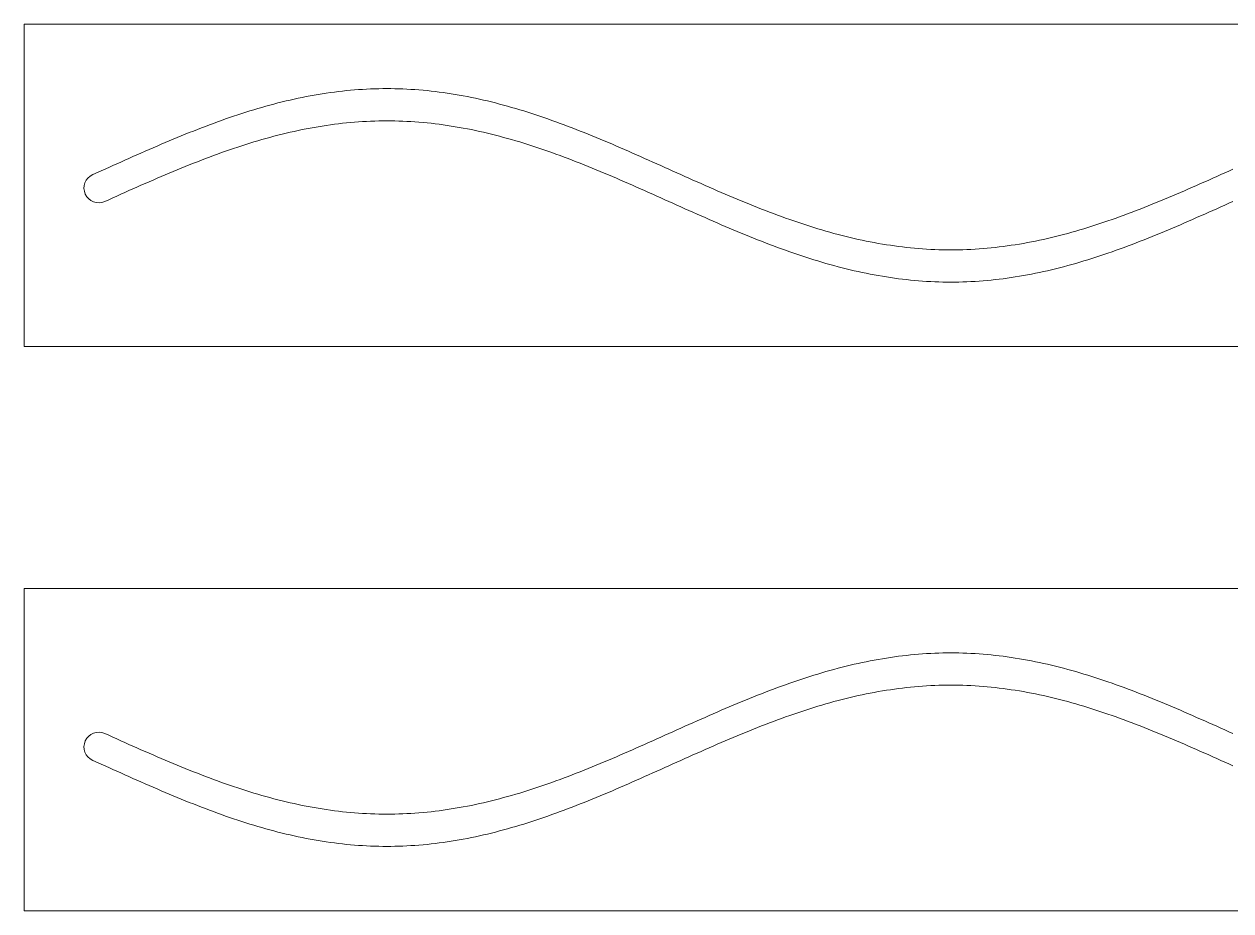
# Model space of a CAD drawing. Header units: millimetres. Extents: x 0 to 600, y -180 to 0.
# Drawn here: x 300 to 449.8, y -110 to 0 of the extents above; entities that cross this region are included whole.
import ezdxf

# ---------------------------------------------------------------- set-up
doc = ezdxf.new("R2010")
doc.units = ezdxf.units.MM
doc.layers.add('slider', color=2, linetype='CONTINUOUS', lineweight=0)

msp = doc.modelspace()

# ---------------------------------------------------------------- linework, layer by layer
at = {"layer": 'slider'}
for p, q in [((300, 0), (300, -40)), ((600, 0), (300, 0)), ((335, -8.9903), (335.5, -8.89521)), ((335.5, -8.89521), (336, -8.80471)), ((336, -8.80471), (336.5, -8.71884)), ((336.5, -8.71884), (337, -8.63764)), ((337, -8.63764), (337.5, -8.56116)), ((337.5, -8.56116), (338, -8.48943)), ((338, -8.48943), (338.5, -8.42248)), ((338.5, -8.42248), (339, -8.36036)), ((339, -8.36036), (339.5, -8.3031)), ((339.5, -8.3031), (340, -8.25071)), ((340, -8.25071), (340.5, -8.20324)), ((340.5, -8.20324), (341, -8.1607)), ((341, -8.1607), (341.5, -8.12311)), ((341.5, -8.12311), (342, -8.0905)), ((342, -8.0905), (342.5, -8.06287)), ((342.5, -8.06287), (343, -8.04025)), ((343, -8.04025), (343.5, -8.02265)), ((343.5, -8.02265), (344, -8.01007)), ((344, -8.01007), (344.5, -8.00252)), ((344.5, -8.00252), (345, -8)), ((345, -8), (345.5, -8.00252)), ((345.5, -8.00252), (346, -8.01007)), ((346, -8.01007), (346.5, -8.02265)), ((346.5, -8.02265), (347, -8.04026)), ((347, -8.04026), (347.5, -8.06288)), ((347.5, -8.06288), (348, -8.09051)), ((348, -8.09051), (348.5, -8.12312)), ((348.5, -8.12312), (349, -8.16071)), ((349, -8.16071), (349.5, -8.20325)), ((349.5, -8.20325), (350, -8.25073)), ((350, -8.25073), (350.5, -8.30312)), ((350.5, -8.30312), (351, -8.36038)), ((351, -8.36038), (351.5, -8.4225)), ((351.5, -8.4225), (352, -8.48945)), ((352, -8.48945), (352.5, -8.56118)), ((352.5, -8.56118), (353, -8.63767)), ((353, -8.63767), (353.5, -8.71887)), ((353.5, -8.71887), (354, -8.80474)), ((354, -8.80474), (354.5, -8.89524)), ((354.5, -8.89524), (355, -8.99033)), ((328.5, -10.6188), (329, -10.46927)), ((329, -10.46927), (329.5, -10.32354)), ((329.5, -10.32354), (330, -10.18167)), ((330, -10.18167), (330.5, -10.04374)), ((330.5, -10.04374), (331, -9.90982)), ((331, -9.90982), (331.5, -9.77997)), ((331.5, -9.77997), (332, -9.65425)), ((332, -9.65425), (332.5, -9.53275)), ((332.5, -9.53275), (333, -9.4155)), ((333, -9.4155), (333.5, -9.30258)), ((333.5, -9.30258), (334, -9.19403)), ((334, -9.19403), (334.5, -9.08992)), ((334.5, -9.08992), (335, -8.9903)), ((355, -8.99033), (355.5, -9.08996)), ((355.5, -9.08996), (356, -9.19407)), ((356, -9.19407), (356.5, -9.30261)), ((356.5, -9.30261), (357, -9.41554)), ((357, -9.41554), (357.5, -9.53278)), ((357.5, -9.53278), (358, -9.6543)), ((358, -9.6543), (358.5, -9.78001)), ((358.5, -9.78001), (359, -9.90986)), ((359, -9.90986), (359.5, -10.04379)), ((359.5, -10.04379), (360, -10.18172)), ((360, -10.18172), (360.5, -10.32359)), ((360.5, -10.32359), (361, -10.46932)), ((361, -10.46932), (361.5, -10.61885)), ((324, -12.12214), (324.5, -11.94209)), ((324.5, -11.94209), (325, -11.76509)), ((325, -11.76509), (325.5, -11.59123)), ((325.5, -11.59123), (326, -11.4206)), ((326, -11.4206), (326.5, -11.25328)), ((326.5, -11.25328), (327, -11.08936)), ((327, -11.08936), (327.5, -10.92892)), ((327.5, -10.92892), (328, -10.77204)), ((328, -10.77204), (328.5, -10.6188)), ((361.5, -10.61885), (362, -10.77209)), ((362, -10.77209), (362.5, -10.92897)), ((362.5, -10.92897), (363, -11.08941)), ((363, -11.08941), (363.5, -11.25334)), ((363.5, -11.25334), (364, -11.42066)), ((364, -11.42066), (364.5, -11.59129)), ((364.5, -11.59129), (365, -11.76515)), ((365, -11.76515), (365.5, -11.94215)), ((365.5, -11.94215), (366, -12.1222)), ((320, -13.66115), (320.5, -13.46009)), ((320.5, -13.46009), (321, -13.2613)), ((321, -13.2613), (321.5, -13.06491)), ((321.5, -13.06491), (322, -12.871)), ((322, -12.871), (322.5, -12.67967)), ((322.5, -12.67967), (323, -12.49102)), ((323, -12.49102), (323.5, -12.30514)), ((323.5, -12.30514), (324, -12.12214)), ((332.5, -13.53275), (333, -13.4155)), ((333, -13.4155), (333.5, -13.30258)), ((333.5, -13.30258), (334, -13.19403)), ((334, -13.19403), (334.5, -13.08992)), ((334.5, -13.08992), (335, -12.9903)), ((335, -12.9903), (335.5, -12.89521)), ((335.5, -12.89521), (336, -12.80471)), ((336, -12.80471), (336.5, -12.71884)), ((336.5, -12.71884), (337, -12.63764)), ((337, -12.63764), (337.5, -12.56116)), ((337.5, -12.56116), (338, -12.48943)), ((338, -12.48943), (338.5, -12.42248)), ((338.5, -12.42248), (339, -12.36036)), ((339, -12.36036), (339.5, -12.3031)), ((339.5, -12.3031), (340, -12.25071)), ((340, -12.25071), (340.5, -12.20324)), ((340.5, -12.20324), (341, -12.1607)), ((341, -12.1607), (341.5, -12.12311)), ((341.5, -12.12311), (342, -12.0905)), ((342, -12.0905), (342.5, -12.06287)), ((342.5, -12.06287), (343, -12.04025)), ((343, -12.04025), (343.5, -12.02265)), ((343.5, -12.02265), (344, -12.01007)), ((344, -12.01007), (344.5, -12.00252)), ((344.5, -12.00252), (345, -12)), ((345, -12), (345.5, -12.00252)), ((345.5, -12.00252), (346, -12.01007)), ((346, -12.01007), (346.5, -12.02265)), ((346.5, -12.02265), (347, -12.04026)), ((347, -12.04026), (347.5, -12.06288)), ((347.5, -12.06288), (348, -12.09051)), ((348, -12.09051), (348.5, -12.12312)), ((348.5, -12.12312), (349, -12.16071)), ((349, -12.16071), (349.5, -12.20325)), ((349.5, -12.20325), (350, -12.25073)), ((350, -12.25073), (350.5, -12.30312)), ((350.5, -12.30312), (351, -12.36038)), ((351, -12.36038), (351.5, -12.4225)), ((351.5, -12.4225), (352, -12.48945)), ((352, -12.48945), (352.5, -12.56118)), ((352.5, -12.56118), (353, -12.63767)), ((353, -12.63767), (353.5, -12.71887)), ((353.5, -12.71887), (354, -12.80474)), ((354, -12.80474), (354.5, -12.89524)), ((354.5, -12.89524), (355, -12.99033)), ((355, -12.99033), (355.5, -13.08996)), ((355.5, -13.08996), (356, -13.19407)), ((356, -13.19407), (356.5, -13.30261)), ((356.5, -13.30261), (357, -13.41554)), ((357, -13.41554), (357.5, -13.53278)), ((366, -12.1222), (366.5, -12.3052)), ((366.5, -12.3052), (367, -12.49108)), ((367, -12.49108), (367.5, -12.67973)), ((367.5, -12.67973), (368, -12.87106)), ((368, -12.87106), (368.5, -13.06497)), ((368.5, -13.06497), (369, -13.26137)), ((369, -13.26137), (369.5, -13.46015)), ((369.5, -13.46015), (370, -13.66122)), ((316.5, -15.124), (317, -14.90982)), ((317, -14.90982), (317.5, -14.6972)), ((317.5, -14.6972), (318, -14.48624)), ((318, -14.48624), (318.5, -14.27706)), ((318.5, -14.27706), (319, -14.06974)), ((319, -14.06974), (319.5, -13.86441)), ((319.5, -13.86441), (320, -13.66115)), ((327, -15.08936), (327.5, -14.92892)), ((327.5, -14.92892), (328, -14.77204)), ((328, -14.77204), (328.5, -14.6188)), ((328.5, -14.6188), (329, -14.46927)), ((329, -14.46927), (329.5, -14.32354)), ((329.5, -14.32354), (330, -14.18167)), ((330, -14.18167), (330.5, -14.04374)), ((330.5, -14.04374), (331, -13.90982)), ((331, -13.90982), (331.5, -13.77997)), ((331.5, -13.77997), (332, -13.65425)), ((332, -13.65425), (332.5, -13.53275)), ((357.5, -13.53278), (358, -13.6543)), ((358, -13.6543), (358.5, -13.78001)), ((358.5, -13.78001), (359, -13.90986)), ((359, -13.90986), (359.5, -14.04379)), ((359.5, -14.04379), (360, -14.18172)), ((360, -14.18172), (360.5, -14.32359)), ((360.5, -14.32359), (361, -14.46932)), ((361, -14.46932), (361.5, -14.61885)), ((361.5, -14.61885), (362, -14.77209)), ((362, -14.77209), (362.5, -14.92897)), ((362.5, -14.92897), (363, -15.08941)), ((370, -13.66122), (370.5, -13.86447)), ((370.5, -13.86447), (371, -14.06981)), ((371, -14.06981), (371.5, -14.27712)), ((371.5, -14.27712), (372, -14.48631)), ((372, -14.48631), (372.5, -14.69727)), ((372.5, -14.69727), (373, -14.90989)), ((373, -14.90989), (373.5, -15.12407)), ((313, -16.65766), (313.5, -16.43565)), ((313.5, -16.43565), (314, -16.21443)), ((314, -16.21443), (314.5, -15.9941)), ((314.5, -15.9941), (315, -15.77479)), ((315, -15.77479), (315.5, -15.55659)), ((315.5, -15.55659), (316, -15.33963)), ((316, -15.33963), (316.5, -15.124)), ((323, -16.49102), (323.5, -16.30514)), ((323.5, -16.30514), (324, -16.12214)), ((324, -16.12214), (324.5, -15.94209)), ((324.5, -15.94209), (325, -15.76509)), ((325, -15.76509), (325.5, -15.59123)), ((325.5, -15.59123), (326, -15.4206)), ((326, -15.4206), (326.5, -15.25328)), ((326.5, -15.25328), (327, -15.08936)), ((363, -15.08941), (363.5, -15.25334)), ((363.5, -15.25334), (364, -15.42066)), ((364, -15.42066), (364.5, -15.59129)), ((364.5, -15.59129), (365, -15.76515)), ((365, -15.76515), (365.5, -15.94215)), ((365.5, -15.94215), (366, -16.1222)), ((366, -16.1222), (366.5, -16.3052)), ((366.5, -16.3052), (367, -16.49108)), ((373.5, -15.12407), (374, -15.3397)), ((374, -15.3397), (374.5, -15.55666)), ((374.5, -15.55666), (375, -15.77486)), ((375, -15.77486), (375.5, -15.99417)), ((375.5, -15.99417), (376, -16.2145)), ((376, -16.2145), (376.5, -16.43572)), ((376.5, -16.43572), (377, -16.65774)), ((308.505854, -18.670516), (310.5, -17.775619)), ((310.5, -17.775619), (311, -17.551351)), ((311, -17.551351), (311.5, -17.327308)), ((311.5, -17.327308), (312, -17.103605)), ((312, -17.103605), (312.5, -16.88035)), ((312.5, -16.88035), (313, -16.65766)), ((319, -18.06974), (319.5, -17.86441)), ((319.5, -17.86441), (320, -17.66115)), ((320, -17.66115), (320.5, -17.46009)), ((320.5, -17.46009), (321, -17.2613)), ((321, -17.2613), (321.5, -17.06491)), ((321.5, -17.06491), (322, -16.871)), ((322, -16.871), (322.5, -16.67967)), ((322.5, -16.67967), (323, -16.49102)), ((367, -16.49108), (367.5, -16.67973)), ((367.5, -16.67973), (368, -16.87106)), ((368, -16.87106), (368.5, -17.06497)), ((368.5, -17.06497), (369, -17.26137)), ((369, -17.26137), (369.5, -17.46015)), ((369.5, -17.46015), (370, -17.66122)), ((370, -17.66122), (370.5, -17.86447)), ((370.5, -17.86447), (371, -18.06981)), ((377, -16.65774), (377.5, -16.88043)), ((377.5, -16.88043), (378, -17.103678)), ((378, -17.103678), (378.5, -17.327382)), ((378.5, -17.327382), (379, -17.551424)), ((379, -17.551424), (379.5, -17.775692)), ((379.5, -17.775692), (380, -18.000073)), ((315.5, -19.55659), (316, -19.33963)), ((316, -19.33963), (316.5, -19.124)), ((316.5, -19.124), (317, -18.90982)), ((317, -18.90982), (317.5, -18.6972)), ((317.5, -18.6972), (318, -18.48624)), ((318, -18.48624), (318.5, -18.27706)), ((318.5, -18.27706), (319, -18.06974)), ((371, -18.06981), (371.5, -18.27712)), ((371.5, -18.27712), (372, -18.48631)), ((372, -18.48631), (372.5, -18.69727)), ((372.5, -18.69727), (373, -18.90989)), ((373, -18.90989), (373.5, -19.12407)), ((373.5, -19.12407), (374, -19.3397)), ((374, -19.3397), (374.5, -19.55666)), ((380, -18.000073), (380.5, -18.224455)), ((380.5, -18.224455), (381, -18.448723)), ((381, -18.448723), (381.5, -18.672765)), ((381.5, -18.672765), (382, -18.896468)), ((382, -18.896468), (382.5, -19.11972)), ((382.5, -19.11972), (383, -19.34241)), ((383, -19.34241), (383.5, -19.56442)), ((446.5, -19.5642), (447, -19.34219)), ((447, -19.34219), (447.5, -19.1195)), ((447.5, -19.1195), (448, -18.896249)), ((448, -18.896249), (448.5, -18.672545)), ((448.5, -18.672545), (449, -18.448503)), ((449, -18.448503), (449.5, -18.224234)), ((449.5, -18.224234), (450, -18)), ((312, -21.103605), (312.5, -20.88035)), ((312.5, -20.88035), (313, -20.65766)), ((313, -20.65766), (313.5, -20.43565)), ((313.5, -20.43565), (314, -20.21443)), ((314, -20.21443), (314.5, -19.9941)), ((314.5, -19.9941), (315, -19.77479)), ((315, -19.77479), (315.5, -19.55659)), ((374.5, -19.55666), (375, -19.77486)), ((375, -19.77486), (375.5, -19.99417)), ((375.5, -19.99417), (376, -20.2145)), ((376, -20.2145), (376.5, -20.43572)), ((376.5, -20.43572), (377, -20.65774)), ((377, -20.65774), (377.5, -20.88043)), ((377.5, -20.88043), (378, -21.103678)), ((383.5, -19.56442), (384, -19.78565)), ((384, -19.78565), (384.5, -20.00597)), ((384.5, -20.00597), (385, -20.22529)), ((385, -20.22529), (385.5, -20.44348)), ((385.5, -20.44348), (386, -20.66045)), ((386, -20.66045), (386.5, -20.87607)), ((386.5, -20.87607), (387, -21.09025)), ((443, -21.09004), (443.5, -20.87586)), ((443.5, -20.87586), (444, -20.66023)), ((444, -20.66023), (444.5, -20.44327)), ((444.5, -20.44327), (445, -20.22507)), ((445, -20.22507), (445.5, -20.00575)), ((445.5, -20.00575), (446, -19.78543)), ((446, -19.78543), (446.5, -19.5642)), ((310, -22), (310.5, -21.775619)), ((310.5, -21.775619), (311, -21.551351)), ((311, -21.551351), (311.5, -21.327308)), ((311.5, -21.327308), (312, -21.103605)), ((378, -21.103678), (378.5, -21.327382)), ((378.5, -21.327382), (379, -21.551424)), ((379, -21.551424), (379.5, -21.775692)), ((379.5, -21.775692), (380, -22.000073)), ((380, -22.000073), (380.5, -22.224455)), ((380.5, -22.224455), (381, -22.448723)), ((381, -22.448723), (381.5, -22.672765)), ((387, -21.09025), (387.5, -21.30287)), ((387.5, -21.30287), (388, -21.51382)), ((388, -21.51382), (388.5, -21.72301)), ((388.5, -21.72301), (389, -21.93033)), ((389, -21.93033), (389.5, -22.13566)), ((389.5, -22.13566), (390, -22.33891)), ((390, -22.33891), (390.5, -22.53998)), ((439.5, -22.53978), (440, -22.33871)), ((440, -22.33871), (440.5, -22.13546)), ((440.5, -22.13546), (441, -21.93012)), ((441, -21.93012), (441.5, -21.72281)), ((441.5, -21.72281), (442, -21.51362)), ((442, -21.51362), (442.5, -21.30266)), ((442.5, -21.30266), (443, -21.09004)), ((448.5, -22.672545), (449, -22.448503)), ((449, -22.448503), (449.5, -22.224234)), ((449.5, -22.224234), (450, -22)), ((381.5, -22.672765), (382, -22.896468)), ((382, -22.896468), (382.5, -23.11972)), ((382.5, -23.11972), (383, -23.34241)), ((383, -23.34241), (383.5, -23.56442)), ((383.5, -23.56442), (384, -23.78565)), ((384, -23.78565), (384.5, -24.00597)), ((390.5, -22.53998), (391, -22.73876)), ((391, -22.73876), (391.5, -22.93516)), ((391.5, -22.93516), (392, -23.12907)), ((392, -23.12907), (392.5, -23.32039)), ((392.5, -23.32039), (393, -23.50904)), ((393, -23.50904), (393.5, -23.69492)), ((393.5, -23.69492), (394, -23.87792)), ((394, -23.87792), (394.5, -24.05797)), ((435.5, -24.0578), (436, -23.87775)), ((436, -23.87775), (436.5, -23.69474)), ((436.5, -23.69474), (437, -23.50886)), ((437, -23.50886), (437.5, -23.32021)), ((437.5, -23.32021), (438, -23.12888)), ((438, -23.12888), (438.5, -22.93496)), ((438.5, -22.93496), (439, -22.73857)), ((439, -22.73857), (439.5, -22.53978)), ((445.5, -24.00575), (446, -23.78543)), ((446, -23.78543), (446.5, -23.5642)), ((446.5, -23.5642), (447, -23.34219)), ((447, -23.34219), (447.5, -23.1195)), ((447.5, -23.1195), (448, -22.896249)), ((448, -22.896249), (448.5, -22.672545)), ((384.5, -24.00597), (385, -24.22529)), ((385, -24.22529), (385.5, -24.44348)), ((385.5, -24.44348), (386, -24.66045)), ((386, -24.66045), (386.5, -24.87607)), ((386.5, -24.87607), (387, -25.09025)), ((387, -25.09025), (387.5, -25.30287)), ((387.5, -25.30287), (388, -25.51382)), ((394.5, -24.05797), (395, -24.23497)), ((395, -24.23497), (395.5, -24.40883)), ((395.5, -24.40883), (396, -24.57946)), ((396, -24.57946), (396.5, -24.74677)), ((396.5, -24.74677), (397, -24.91069)), ((397, -24.91069), (397.5, -25.07113)), ((397.5, -25.07113), (398, -25.22801)), ((398, -25.22801), (398.5, -25.38125)), ((398.5, -25.38125), (399, -25.53078)), ((431, -25.53063), (431.5, -25.3811)), ((431.5, -25.3811), (432, -25.22786)), ((432, -25.22786), (432.5, -25.07098)), ((432.5, -25.07098), (433, -24.91053)), ((433, -24.91053), (433.5, -24.74661)), ((433.5, -24.74661), (434, -24.57929)), ((434, -24.57929), (434.5, -24.40866)), ((434.5, -24.40866), (435, -24.2348)), ((435, -24.2348), (435.5, -24.0578)), ((442, -25.51362), (442.5, -25.30266)), ((442.5, -25.30266), (443, -25.09004)), ((443, -25.09004), (443.5, -24.87586)), ((443.5, -24.87586), (444, -24.66023)), ((444, -24.66023), (444.5, -24.44327)), ((444.5, -24.44327), (445, -24.22507)), ((445, -24.22507), (445.5, -24.00575)), ((388, -25.51382), (388.5, -25.72301)), ((388.5, -25.72301), (389, -25.93033)), ((389, -25.93033), (389.5, -26.13566)), ((389.5, -26.13566), (390, -26.33891)), ((390, -26.33891), (390.5, -26.53998)), ((390.5, -26.53998), (391, -26.73876)), ((391, -26.73876), (391.5, -26.93516)), ((391.5, -26.93516), (392, -27.12907)), ((399, -25.53078), (399.5, -25.67651)), ((399.5, -25.67651), (400, -25.81837)), ((400, -25.81837), (400.5, -25.9563)), ((400.5, -25.9563), (401, -26.09023)), ((401, -26.09023), (401.5, -26.22008)), ((401.5, -26.22008), (402, -26.34579)), ((402, -26.34579), (402.5, -26.46729)), ((402.5, -26.46729), (403, -26.58454)), ((403, -26.58454), (403.5, -26.69746)), ((403.5, -26.69746), (404, -26.806)), ((404, -26.806), (404.5, -26.91011)), ((404.5, -26.91011), (405, -27.00973)), ((425, -27.00964), (425.5, -26.91001)), ((425.5, -26.91001), (426, -26.8059)), ((426, -26.8059), (426.5, -26.69735)), ((426.5, -26.69735), (427, -26.58442)), ((427, -26.58442), (427.5, -26.46718)), ((427.5, -26.46718), (428, -26.34566)), ((428, -26.34566), (428.5, -26.21995)), ((428.5, -26.21995), (429, -26.0901)), ((429, -26.0901), (429.5, -25.95617)), ((429.5, -25.95617), (430, -25.81824)), ((430, -25.81824), (430.5, -25.67637)), ((430.5, -25.67637), (431, -25.53063)), ((438, -27.12888), (438.5, -26.93496)), ((438.5, -26.93496), (439, -26.73857)), ((439, -26.73857), (439.5, -26.53978)), ((439.5, -26.53978), (440, -26.33871)), ((440, -26.33871), (440.5, -26.13546)), ((440.5, -26.13546), (441, -25.93012)), ((441, -25.93012), (441.5, -25.72281)), ((441.5, -25.72281), (442, -25.51362)), ((392, -27.12907), (392.5, -27.32039)), ((392.5, -27.32039), (393, -27.50904)), ((393, -27.50904), (393.5, -27.69492)), ((393.5, -27.69492), (394, -27.87792)), ((394, -27.87792), (394.5, -28.05797)), ((394.5, -28.05797), (395, -28.23497)), ((395, -28.23497), (395.5, -28.40883)), ((395.5, -28.40883), (396, -28.57946)), ((405, -27.00973), (405.5, -27.10482)), ((405.5, -27.10482), (406, -27.19532)), ((406, -27.19532), (406.5, -27.28119)), ((406.5, -27.28119), (407, -27.36238)), ((407, -27.36238), (407.5, -27.43887)), ((407.5, -27.43887), (408, -27.5106)), ((408, -27.5106), (408.5, -27.57754)), ((408.5, -27.57754), (409, -27.63966)), ((409, -27.63966), (409.5, -27.69692)), ((409.5, -27.69692), (410, -27.7493)), ((410, -27.7493), (410.5, -27.79678)), ((410.5, -27.79678), (411, -27.83931)), ((411, -27.83931), (411.5, -27.8769)), ((411.5, -27.8769), (412, -27.90951)), ((412, -27.90951), (412.5, -27.93713)), ((412.5, -27.93713), (413, -27.95975)), ((413, -27.95975), (413.5, -27.97736)), ((413.5, -27.97736), (414, -27.98994)), ((414, -27.98994), (414.5, -27.99748)), ((414.5, -27.99748), (415, -28)), ((415, -28), (415.5, -27.99748)), ((415.5, -27.99748), (416, -27.98993)), ((416, -27.98993), (416.5, -27.97734)), ((416.5, -27.97734), (417, -27.95973)), ((417, -27.95973), (417.5, -27.93711)), ((417.5, -27.93711), (418, -27.90948)), ((418, -27.90948), (418.5, -27.87687)), ((418.5, -27.87687), (419, -27.83928)), ((419, -27.83928), (419.5, -27.79673)), ((419.5, -27.79673), (420, -27.74925)), ((420, -27.74925), (420.5, -27.69687)), ((420.5, -27.69687), (421, -27.6396)), ((421, -27.6396), (421.5, -27.57747)), ((421.5, -27.57747), (422, -27.51053)), ((422, -27.51053), (422.5, -27.43879)), ((422.5, -27.43879), (423, -27.36231)), ((423, -27.36231), (423.5, -27.28111)), ((423.5, -27.28111), (424, -27.19523)), ((424, -27.19523), (424.5, -27.10473)), ((424.5, -27.10473), (425, -27.00964)), ((434, -28.57929), (434.5, -28.40866)), ((434.5, -28.40866), (435, -28.2348)), ((435, -28.2348), (435.5, -28.0578)), ((435.5, -28.0578), (436, -27.87775)), ((436, -27.87775), (436.5, -27.69474)), ((436.5, -27.69474), (437, -27.50886)), ((437, -27.50886), (437.5, -27.32021)), ((437.5, -27.32021), (438, -27.12888)), ((396, -28.57946), (396.5, -28.74677)), ((396.5, -28.74677), (397, -28.91069)), ((397, -28.91069), (397.5, -29.07113)), ((397.5, -29.07113), (398, -29.22801)), ((398, -29.22801), (398.5, -29.38125)), ((398.5, -29.38125), (399, -29.53078)), ((399, -29.53078), (399.5, -29.67651)), ((399.5, -29.67651), (400, -29.81837)), ((400, -29.81837), (400.5, -29.9563)), ((429.5, -29.95617), (430, -29.81824)), ((430, -29.81824), (430.5, -29.67637)), ((430.5, -29.67637), (431, -29.53063)), ((431, -29.53063), (431.5, -29.3811)), ((431.5, -29.3811), (432, -29.22786)), ((432, -29.22786), (432.5, -29.07098)), ((432.5, -29.07098), (433, -28.91053)), ((433, -28.91053), (433.5, -28.74661)), ((433.5, -28.74661), (434, -28.57929)), ((400.5, -29.9563), (401, -30.09023)), ((401, -30.09023), (401.5, -30.22008)), ((401.5, -30.22008), (402, -30.34579)), ((402, -30.34579), (402.5, -30.46729)), ((402.5, -30.46729), (403, -30.58454)), ((403, -30.58454), (403.5, -30.69746)), ((403.5, -30.69746), (404, -30.806)), ((404, -30.806), (404.5, -30.91011)), ((404.5, -30.91011), (405, -31.00973)), ((405, -31.00973), (405.5, -31.10482)), ((405.5, -31.10482), (406, -31.19532)), ((406, -31.19532), (406.5, -31.28119)), ((406.5, -31.28119), (407, -31.36238)), ((407, -31.36238), (407.5, -31.43887)), ((407.5, -31.43887), (408, -31.5106)), ((422, -31.51053), (422.5, -31.43879)), ((422.5, -31.43879), (423, -31.36231)), ((423, -31.36231), (423.5, -31.28111)), ((423.5, -31.28111), (424, -31.19523)), ((424, -31.19523), (424.5, -31.10473)), ((424.5, -31.10473), (425, -31.00964)), ((425, -31.00964), (425.5, -30.91001)), ((425.5, -30.91001), (426, -30.8059)), ((426, -30.8059), (426.5, -30.69735)), ((426.5, -30.69735), (427, -30.58442)), ((427, -30.58442), (427.5, -30.46718)), ((427.5, -30.46718), (428, -30.34566)), ((428, -30.34566), (428.5, -30.21995)), ((428.5, -30.21995), (429, -30.0901)), ((429, -30.0901), (429.5, -29.95617)), ((408, -31.5106), (408.5, -31.57754)), ((408.5, -31.57754), (409, -31.63966)), ((409, -31.63966), (409.5, -31.69692)), ((409.5, -31.69692), (410, -31.7493)), ((410, -31.7493), (410.5, -31.79678)), ((410.5, -31.79678), (411, -31.83931)), ((411, -31.83931), (411.5, -31.8769)), ((411.5, -31.8769), (412, -31.90951)), ((412, -31.90951), (412.5, -31.93713)), ((412.5, -31.93713), (413, -31.95975)), ((413, -31.95975), (413.5, -31.97736)), ((413.5, -31.97736), (414, -31.98994)), ((414, -31.98994), (414.5, -31.99748)), ((414.5, -31.99748), (415, -32)), ((415, -32), (415.5, -31.99748)), ((415.5, -31.99748), (416, -31.98993)), ((416, -31.98993), (416.5, -31.97734)), ((416.5, -31.97734), (417, -31.95973)), ((417, -31.95973), (417.5, -31.93711)), ((417.5, -31.93711), (418, -31.90948)), ((418, -31.90948), (418.5, -31.87687)), ((418.5, -31.87687), (419, -31.83928)), ((419, -31.83928), (419.5, -31.79673)), ((419.5, -31.79673), (420, -31.74925)), ((420, -31.74925), (420.5, -31.69687)), ((420.5, -31.69687), (421, -31.6396)), ((421, -31.6396), (421.5, -31.57747)), ((421.5, -31.57747), (422, -31.51053)), ((300, -40), (600, -40)), ((300, -70), (300, -110)), ((600, -70), (300, -70)), ((403, -79.41546), (403.5, -79.30254)), ((403.5, -79.30254), (404, -79.194)), ((404, -79.194), (404.5, -79.08989)), ((404.5, -79.08989), (405, -78.99027)), ((405, -78.99027), (405.5, -78.89518)), ((405.5, -78.89518), (406, -78.80468)), ((406, -78.80468), (406.5, -78.71881)), ((406.5, -78.71881), (407, -78.63762)), ((407, -78.63762), (407.5, -78.56113)), ((407.5, -78.56113), (408, -78.4894)), ((408, -78.4894), (408.5, -78.42246)), ((408.5, -78.42246), (409, -78.36034)), ((409, -78.36034), (409.5, -78.30308)), ((409.5, -78.30308), (410, -78.2507)), ((410, -78.2507), (410.5, -78.20322)), ((410.5, -78.20322), (411, -78.16069)), ((411, -78.16069), (411.5, -78.1231)), ((411.5, -78.1231), (412, -78.09049)), ((412, -78.09049), (412.5, -78.06287)), ((412.5, -78.06287), (413, -78.04025)), ((413, -78.04025), (413.5, -78.02264)), ((413.5, -78.02264), (414, -78.01006)), ((414, -78.01006), (414.5, -78.00252)), ((414.5, -78.00252), (415, -78)), ((415, -78), (415.5, -78.00252)), ((415.5, -78.00252), (416, -78.01007)), ((416, -78.01007), (416.5, -78.02266)), ((416.5, -78.02266), (417, -78.04027)), ((417, -78.04027), (417.5, -78.06289)), ((417.5, -78.06289), (418, -78.09052)), ((418, -78.09052), (418.5, -78.12313)), ((418.5, -78.12313), (419, -78.16072)), ((419, -78.16072), (419.5, -78.20327)), ((419.5, -78.20327), (420, -78.25075)), ((420, -78.25075), (420.5, -78.30313)), ((420.5, -78.30313), (421, -78.3604)), ((421, -78.3604), (421.5, -78.42253)), ((421.5, -78.42253), (422, -78.48947)), ((422, -78.48947), (422.5, -78.56121)), ((422.5, -78.56121), (423, -78.63769)), ((423, -78.63769), (423.5, -78.71889)), ((423.5, -78.71889), (424, -78.80477)), ((424, -78.80477), (424.5, -78.89527)), ((424.5, -78.89527), (425, -78.99036)), ((425, -78.99036), (425.5, -79.08999)), ((425.5, -79.08999), (426, -79.1941)), ((426, -79.1941), (426.5, -79.30265)), ((426.5, -79.30265), (427, -79.41558)), ((397.5, -80.92887), (398, -80.77199)), ((398, -80.77199), (398.5, -80.61875)), ((398.5, -80.61875), (399, -80.46922)), ((399, -80.46922), (399.5, -80.32349)), ((399.5, -80.32349), (400, -80.18163)), ((400, -80.18163), (400.5, -80.0437)), ((400.5, -80.0437), (401, -79.90977)), ((401, -79.90977), (401.5, -79.77992)), ((401.5, -79.77992), (402, -79.65421)), ((402, -79.65421), (402.5, -79.53271)), ((402.5, -79.53271), (403, -79.41546)), ((427, -79.41558), (427.5, -79.53282)), ((427.5, -79.53282), (428, -79.65434)), ((428, -79.65434), (428.5, -79.78005)), ((428.5, -79.78005), (429, -79.9099)), ((429, -79.9099), (429.5, -80.04383)), ((429.5, -80.04383), (430, -80.18176)), ((430, -80.18176), (430.5, -80.32363)), ((430.5, -80.32363), (431, -80.46937)), ((431, -80.46937), (431.5, -80.6189)), ((431.5, -80.6189), (432, -80.77214)), ((432, -80.77214), (432.5, -80.92902)), ((393, -82.49096), (393.5, -82.30508)), ((393.5, -82.30508), (394, -82.12208)), ((394, -82.12208), (394.5, -81.94203)), ((394.5, -81.94203), (395, -81.76503)), ((395, -81.76503), (395.5, -81.59117)), ((395.5, -81.59117), (396, -81.42054)), ((396, -81.42054), (396.5, -81.25323)), ((396.5, -81.25323), (397, -81.08931)), ((397, -81.08931), (397.5, -80.92887)), ((408.5, -82.42246), (409, -82.36034)), ((409, -82.36034), (409.5, -82.30308)), ((409.5, -82.30308), (410, -82.2507)), ((410, -82.2507), (410.5, -82.20322)), ((410.5, -82.20322), (411, -82.16069)), ((411, -82.16069), (411.5, -82.1231)), ((411.5, -82.1231), (412, -82.09049)), ((412, -82.09049), (412.5, -82.06287)), ((412.5, -82.06287), (413, -82.04025)), ((413, -82.04025), (413.5, -82.02264)), ((413.5, -82.02264), (414, -82.01006)), ((414, -82.01006), (414.5, -82.00252)), ((414.5, -82.00252), (415, -82)), ((415, -82), (415.5, -82.00252)), ((415.5, -82.00252), (416, -82.01007)), ((416, -82.01007), (416.5, -82.02266)), ((416.5, -82.02266), (417, -82.04027)), ((417, -82.04027), (417.5, -82.06289)), ((417.5, -82.06289), (418, -82.09052)), ((418, -82.09052), (418.5, -82.12313)), ((418.5, -82.12313), (419, -82.16072)), ((419, -82.16072), (419.5, -82.20327)), ((419.5, -82.20327), (420, -82.25075)), ((420, -82.25075), (420.5, -82.30313)), ((420.5, -82.30313), (421, -82.3604)), ((421, -82.3604), (421.5, -82.42253)), ((432.5, -80.92902), (433, -81.08947)), ((433, -81.08947), (433.5, -81.25339)), ((433.5, -81.25339), (434, -81.42071)), ((434, -81.42071), (434.5, -81.59134)), ((434.5, -81.59134), (435, -81.7652)), ((435, -81.7652), (435.5, -81.9422)), ((435.5, -81.9422), (436, -82.12225)), ((436, -82.12225), (436.5, -82.30526)), ((436.5, -82.30526), (437, -82.49114)), ((389.5, -83.86434), (390, -83.66109)), ((390, -83.66109), (390.5, -83.46002)), ((390.5, -83.46002), (391, -83.26124)), ((391, -83.26124), (391.5, -83.06484)), ((391.5, -83.06484), (392, -82.87093)), ((392, -82.87093), (392.5, -82.67961)), ((392.5, -82.67961), (393, -82.49096)), ((401, -83.90977), (401.5, -83.77992)), ((401.5, -83.77992), (402, -83.65421)), ((402, -83.65421), (402.5, -83.53271)), ((402.5, -83.53271), (403, -83.41546)), ((403, -83.41546), (403.5, -83.30254)), ((403.5, -83.30254), (404, -83.194)), ((404, -83.194), (404.5, -83.08989)), ((404.5, -83.08989), (405, -82.99027)), ((405, -82.99027), (405.5, -82.89518)), ((405.5, -82.89518), (406, -82.80468)), ((406, -82.80468), (406.5, -82.71881)), ((406.5, -82.71881), (407, -82.63762)), ((407, -82.63762), (407.5, -82.56113)), ((407.5, -82.56113), (408, -82.4894)), ((408, -82.4894), (408.5, -82.42246)), ((421.5, -82.42253), (422, -82.48947)), ((422, -82.48947), (422.5, -82.56121)), ((422.5, -82.56121), (423, -82.63769)), ((423, -82.63769), (423.5, -82.71889)), ((423.5, -82.71889), (424, -82.80477)), ((424, -82.80477), (424.5, -82.89527)), ((424.5, -82.89527), (425, -82.99036)), ((425, -82.99036), (425.5, -83.08999)), ((425.5, -83.08999), (426, -83.1941)), ((426, -83.1941), (426.5, -83.30265)), ((426.5, -83.30265), (427, -83.41558)), ((427, -83.41558), (427.5, -83.53282)), ((427.5, -83.53282), (428, -83.65434)), ((428, -83.65434), (428.5, -83.78005)), ((428.5, -83.78005), (429, -83.9099)), ((437, -82.49114), (437.5, -82.67979)), ((437.5, -82.67979), (438, -82.87112)), ((438, -82.87112), (438.5, -83.06504)), ((438.5, -83.06504), (439, -83.26143)), ((439, -83.26143), (439.5, -83.46022)), ((439.5, -83.46022), (440, -83.66129)), ((440, -83.66129), (440.5, -83.86454)), ((385.5, -85.55652), (386, -85.33955)), ((386, -85.33955), (386.5, -85.12393)), ((386.5, -85.12393), (387, -84.90975)), ((387, -84.90975), (387.5, -84.69713)), ((387.5, -84.69713), (388, -84.48618)), ((388, -84.48618), (388.5, -84.27699)), ((388.5, -84.27699), (389, -84.06967)), ((389, -84.06967), (389.5, -83.86434)), ((396, -85.42054), (396.5, -85.25323)), ((396.5, -85.25323), (397, -85.08931)), ((397, -85.08931), (397.5, -84.92887)), ((397.5, -84.92887), (398, -84.77199)), ((398, -84.77199), (398.5, -84.61875)), ((398.5, -84.61875), (399, -84.46922)), ((399, -84.46922), (399.5, -84.32349)), ((399.5, -84.32349), (400, -84.18163)), ((400, -84.18163), (400.5, -84.0437)), ((400.5, -84.0437), (401, -83.90977)), ((429, -83.9099), (429.5, -84.04383)), ((429.5, -84.04383), (430, -84.18176)), ((430, -84.18176), (430.5, -84.32363)), ((430.5, -84.32363), (431, -84.46937)), ((431, -84.46937), (431.5, -84.6189)), ((431.5, -84.6189), (432, -84.77214)), ((432, -84.77214), (432.5, -84.92902)), ((432.5, -84.92902), (433, -85.08947)), ((433, -85.08947), (433.5, -85.25339)), ((433.5, -85.25339), (434, -85.42071)), ((440.5, -83.86454), (441, -84.06988)), ((441, -84.06988), (441.5, -84.27719)), ((441.5, -84.27719), (442, -84.48638)), ((442, -84.48638), (442.5, -84.69734)), ((442.5, -84.69734), (443, -84.90996)), ((443, -84.90996), (443.5, -85.12414)), ((443.5, -85.12414), (444, -85.33977)), ((444, -85.33977), (444.5, -85.55673)), ((382.5, -86.88028), (383, -86.65759)), ((383, -86.65759), (383.5, -86.43558)), ((383.5, -86.43558), (384, -86.21435)), ((384, -86.21435), (384.5, -85.99403)), ((384.5, -85.99403), (385, -85.77471)), ((385, -85.77471), (385.5, -85.55652)), ((392, -86.87093), (392.5, -86.67961)), ((392.5, -86.67961), (393, -86.49096)), ((393, -86.49096), (393.5, -86.30508)), ((393.5, -86.30508), (394, -86.12208)), ((394, -86.12208), (394.5, -85.94203)), ((394.5, -85.94203), (395, -85.76503)), ((395, -85.76503), (395.5, -85.59117)), ((395.5, -85.59117), (396, -85.42054)), ((434, -85.42071), (434.5, -85.59134)), ((434.5, -85.59134), (435, -85.7652)), ((435, -85.7652), (435.5, -85.9422)), ((435.5, -85.9422), (436, -86.12225)), ((436, -86.12225), (436.5, -86.30526)), ((436.5, -86.30526), (437, -86.49114)), ((437, -86.49114), (437.5, -86.67979)), ((437.5, -86.67979), (438, -86.87112)), ((444.5, -85.55673), (445, -85.77493)), ((445, -85.77493), (445.5, -85.99425)), ((445.5, -85.99425), (446, -86.21457)), ((446, -86.21457), (446.5, -86.4358)), ((446.5, -86.4358), (447, -86.65781)), ((447, -86.65781), (447.5, -86.8805)), ((310, -88), (310.5, -88.224381)), ((310.5, -88.224381), (311, -88.448649)), ((379, -88.448576), (379.5, -88.224308)), ((379.5, -88.224308), (380, -87.999927)), ((380, -87.999927), (380.5, -87.775545)), ((380.5, -87.775545), (381, -87.551277)), ((381, -87.551277), (381.5, -87.327235)), ((381.5, -87.327235), (382, -87.103532)), ((382, -87.103532), (382.5, -86.88028)), ((388, -88.48618), (388.5, -88.27699)), ((388.5, -88.27699), (389, -88.06967)), ((389, -88.06967), (389.5, -87.86434)), ((389.5, -87.86434), (390, -87.66109)), ((390, -87.66109), (390.5, -87.46002)), ((390.5, -87.46002), (391, -87.26124)), ((391, -87.26124), (391.5, -87.06484)), ((391.5, -87.06484), (392, -86.87093)), ((438, -86.87112), (438.5, -87.06504)), ((438.5, -87.06504), (439, -87.26143)), ((439, -87.26143), (439.5, -87.46022)), ((439.5, -87.46022), (440, -87.66129)), ((440, -87.66129), (440.5, -87.86454)), ((440.5, -87.86454), (441, -88.06988)), ((441, -88.06988), (441.5, -88.27719)), ((441.5, -88.27719), (442, -88.48638)), ((447.5, -86.8805), (448, -87.103751)), ((448, -87.103751), (448.5, -87.327455)), ((448.5, -87.327455), (449, -87.551497)), ((449, -87.551497), (449.5, -87.775766)), ((449.5, -87.775766), (450, -88)), ((311, -88.448649), (311.5, -88.672692)), ((311.5, -88.672692), (312, -88.896395)), ((312, -88.896395), (312.5, -89.11965)), ((312.5, -89.11965), (313, -89.34234)), ((313, -89.34234), (313.5, -89.56435)), ((313.5, -89.56435), (314, -89.78557)), ((314, -89.78557), (314.5, -90.0059)), ((375.5, -90.00583), (376, -89.7855)), ((376, -89.7855), (376.5, -89.56428)), ((376.5, -89.56428), (377, -89.34226)), ((377, -89.34226), (377.5, -89.11957)), ((377.5, -89.11957), (378, -88.896322)), ((378, -88.896322), (378.5, -88.672618)), ((378.5, -88.672618), (379, -88.448576)), ((384.5, -89.99403), (385, -89.77471)), ((385, -89.77471), (385.5, -89.55652)), ((385.5, -89.55652), (386, -89.33955)), ((386, -89.33955), (386.5, -89.12393)), ((386.5, -89.12393), (387, -88.90975)), ((387, -88.90975), (387.5, -88.69713)), ((387.5, -88.69713), (388, -88.48618)), ((442, -88.48638), (442.5, -88.69734)), ((442.5, -88.69734), (443, -88.90996)), ((443, -88.90996), (443.5, -89.12414)), ((443.5, -89.12414), (444, -89.33977)), ((444, -89.33977), (444.5, -89.55673)), ((444.5, -89.55673), (445, -89.77493)), ((445, -89.77493), (445.5, -89.99425)), ((308.505854, -91.329484), (310.5, -92.224381)), ((314.5, -90.0059), (315, -90.22521)), ((315, -90.22521), (315.5, -90.44341)), ((315.5, -90.44341), (316, -90.66037)), ((316, -90.66037), (316.5, -90.876)), ((316.5, -90.876), (317, -91.09018)), ((317, -91.09018), (317.5, -91.3028)), ((317.5, -91.3028), (318, -91.51376)), ((372, -91.51369), (372.5, -91.30273)), ((372.5, -91.30273), (373, -91.09011)), ((373, -91.09011), (373.5, -90.87593)), ((373.5, -90.87593), (374, -90.6603)), ((374, -90.6603), (374.5, -90.44334)), ((374.5, -90.44334), (375, -90.22514)), ((375, -90.22514), (375.5, -90.00583)), ((381, -91.551277), (381.5, -91.327235)), ((381.5, -91.327235), (382, -91.103532)), ((382, -91.103532), (382.5, -90.88028)), ((382.5, -90.88028), (383, -90.65759)), ((383, -90.65759), (383.5, -90.43558)), ((383.5, -90.43558), (384, -90.21435)), ((384, -90.21435), (384.5, -89.99403)), ((445.5, -89.99425), (446, -90.21457)), ((446, -90.21457), (446.5, -90.4358)), ((446.5, -90.4358), (447, -90.65781)), ((447, -90.65781), (447.5, -90.8805)), ((447.5, -90.8805), (448, -91.103751)), ((448, -91.103751), (448.5, -91.327455)), ((448.5, -91.327455), (449, -91.551497)), ((310.5, -92.224381), (311, -92.448649)), ((311, -92.448649), (311.5, -92.672692)), ((311.5, -92.672692), (312, -92.896395)), ((318, -91.51376), (318.5, -91.72294)), ((318.5, -91.72294), (319, -91.93026)), ((319, -91.93026), (319.5, -92.13559)), ((319.5, -92.13559), (320, -92.33885)), ((320, -92.33885), (320.5, -92.53991)), ((320.5, -92.53991), (321, -92.7387)), ((321, -92.7387), (321.5, -92.93509)), ((368.5, -92.93503), (369, -92.73863)), ((369, -92.73863), (369.5, -92.53985)), ((369.5, -92.53985), (370, -92.33878)), ((370, -92.33878), (370.5, -92.13553)), ((370.5, -92.13553), (371, -91.93019)), ((371, -91.93019), (371.5, -91.72288)), ((371.5, -91.72288), (372, -91.51369)), ((378, -92.896322), (378.5, -92.672618)), ((378.5, -92.672618), (379, -92.448576)), ((379, -92.448576), (379.5, -92.224308)), ((379.5, -92.224308), (380, -91.999927)), ((380, -91.999927), (380.5, -91.775545)), ((380.5, -91.775545), (381, -91.551277)), ((449, -91.551497), (449.5, -91.775766)), ((449.5, -91.775766), (450, -92)), ((312, -92.896395), (312.5, -93.11965)), ((312.5, -93.11965), (313, -93.34234)), ((313, -93.34234), (313.5, -93.56435)), ((313.5, -93.56435), (314, -93.78557)), ((314, -93.78557), (314.5, -94.0059)), ((314.5, -94.0059), (315, -94.22521)), ((315, -94.22521), (315.5, -94.44341)), ((321.5, -92.93509), (322, -93.129)), ((322, -93.129), (322.5, -93.32033)), ((322.5, -93.32033), (323, -93.50898)), ((323, -93.50898), (323.5, -93.69486)), ((323.5, -93.69486), (324, -93.87786)), ((324, -93.87786), (324.5, -94.05791)), ((324.5, -94.05791), (325, -94.23491)), ((325, -94.23491), (325.5, -94.40877)), ((364.5, -94.40871), (365, -94.23485)), ((365, -94.23485), (365.5, -94.05785)), ((365.5, -94.05785), (366, -93.8778)), ((366, -93.8778), (366.5, -93.6948)), ((366.5, -93.6948), (367, -93.50892)), ((367, -93.50892), (367.5, -93.32027)), ((367.5, -93.32027), (368, -93.12894)), ((368, -93.12894), (368.5, -92.93503)), ((374.5, -94.44334), (375, -94.22514)), ((375, -94.22514), (375.5, -94.00583)), ((375.5, -94.00583), (376, -93.7855)), ((376, -93.7855), (376.5, -93.56428)), ((376.5, -93.56428), (377, -93.34226)), ((377, -93.34226), (377.5, -93.11957)), ((377.5, -93.11957), (378, -92.896322)), ((315.5, -94.44341), (316, -94.66037)), ((316, -94.66037), (316.5, -94.876)), ((316.5, -94.876), (317, -95.09018)), ((317, -95.09018), (317.5, -95.3028)), ((317.5, -95.3028), (318, -95.51376)), ((318, -95.51376), (318.5, -95.72294)), ((318.5, -95.72294), (319, -95.93026)), ((325.5, -94.40877), (326, -94.5794)), ((326, -94.5794), (326.5, -94.74672)), ((326.5, -94.74672), (327, -94.91064)), ((327, -94.91064), (327.5, -95.07108)), ((327.5, -95.07108), (328, -95.22796)), ((328, -95.22796), (328.5, -95.3812)), ((328.5, -95.3812), (329, -95.53073)), ((329, -95.53073), (329.5, -95.67646)), ((329.5, -95.67646), (330, -95.81833)), ((330, -95.81833), (330.5, -95.95626)), ((359.5, -95.95621), (360, -95.81828)), ((360, -95.81828), (360.5, -95.67641)), ((360.5, -95.67641), (361, -95.53068)), ((361, -95.53068), (361.5, -95.38115)), ((361.5, -95.38115), (362, -95.22791)), ((362, -95.22791), (362.5, -95.07103)), ((362.5, -95.07103), (363, -94.91059)), ((363, -94.91059), (363.5, -94.74666)), ((363.5, -94.74666), (364, -94.57934)), ((364, -94.57934), (364.5, -94.40871)), ((371, -95.93019), (371.5, -95.72288)), ((371.5, -95.72288), (372, -95.51369)), ((372, -95.51369), (372.5, -95.30273)), ((372.5, -95.30273), (373, -95.09011)), ((373, -95.09011), (373.5, -94.87593)), ((373.5, -94.87593), (374, -94.6603)), ((374, -94.6603), (374.5, -94.44334)), ((319, -95.93026), (319.5, -96.13559)), ((319.5, -96.13559), (320, -96.33885)), ((320, -96.33885), (320.5, -96.53991)), ((320.5, -96.53991), (321, -96.7387)), ((321, -96.7387), (321.5, -96.93509)), ((321.5, -96.93509), (322, -97.129)), ((322, -97.129), (322.5, -97.32033)), ((322.5, -97.32033), (323, -97.50898)), ((330.5, -95.95626), (331, -96.09018)), ((331, -96.09018), (331.5, -96.22003)), ((331.5, -96.22003), (332, -96.34575)), ((332, -96.34575), (332.5, -96.46725)), ((332.5, -96.46725), (333, -96.5845)), ((333, -96.5845), (333.5, -96.69742)), ((333.5, -96.69742), (334, -96.80597)), ((334, -96.80597), (334.5, -96.91008)), ((334.5, -96.91008), (335, -97.0097)), ((335, -97.0097), (335.5, -97.10479)), ((335.5, -97.10479), (336, -97.19529)), ((336, -97.19529), (336.5, -97.28116)), ((336.5, -97.28116), (337, -97.36236)), ((353, -97.36233), (353.5, -97.28113)), ((353.5, -97.28113), (354, -97.19526)), ((354, -97.19526), (354.5, -97.10476)), ((354.5, -97.10476), (355, -97.00967)), ((355, -97.00967), (355.5, -96.91004)), ((355.5, -96.91004), (356, -96.80593)), ((356, -96.80593), (356.5, -96.69739)), ((356.5, -96.69739), (357, -96.58446)), ((357, -96.58446), (357.5, -96.46722)), ((357.5, -96.46722), (358, -96.3457)), ((358, -96.3457), (358.5, -96.21999)), ((358.5, -96.21999), (359, -96.09014)), ((359, -96.09014), (359.5, -95.95621)), ((367, -97.50892), (367.5, -97.32027)), ((367.5, -97.32027), (368, -97.12894)), ((368, -97.12894), (368.5, -96.93503)), ((368.5, -96.93503), (369, -96.73863)), ((369, -96.73863), (369.5, -96.53985)), ((369.5, -96.53985), (370, -96.33878)), ((370, -96.33878), (370.5, -96.13553)), ((370.5, -96.13553), (371, -95.93019)), ((323, -97.50898), (323.5, -97.69486)), ((323.5, -97.69486), (324, -97.87786)), ((324, -97.87786), (324.5, -98.05791)), ((324.5, -98.05791), (325, -98.23491)), ((325, -98.23491), (325.5, -98.40877)), ((325.5, -98.40877), (326, -98.5794)), ((326, -98.5794), (326.5, -98.74672)), ((326.5, -98.74672), (327, -98.91064)), ((337, -97.36236), (337.5, -97.43884)), ((337.5, -97.43884), (338, -97.51057)), ((338, -97.51057), (338.5, -97.57752)), ((338.5, -97.57752), (339, -97.63964)), ((339, -97.63964), (339.5, -97.6969)), ((339.5, -97.6969), (340, -97.74929)), ((340, -97.74929), (340.5, -97.79676)), ((340.5, -97.79676), (341, -97.8393)), ((341, -97.8393), (341.5, -97.87689)), ((341.5, -97.87689), (342, -97.9095)), ((342, -97.9095), (342.5, -97.93713)), ((342.5, -97.93713), (343, -97.95975)), ((343, -97.95975), (343.5, -97.97735)), ((343.5, -97.97735), (344, -97.98993)), ((344, -97.98993), (344.5, -97.99748)), ((344.5, -97.99748), (345, -98)), ((345, -98), (345.5, -97.99748)), ((345.5, -97.99748), (346, -97.98993)), ((346, -97.98993), (346.5, -97.97735)), ((346.5, -97.97735), (347, -97.95974)), ((347, -97.95974), (347.5, -97.93712)), ((347.5, -97.93712), (348, -97.90949)), ((348, -97.90949), (348.5, -97.87688)), ((348.5, -97.87688), (349, -97.83929)), ((349, -97.83929), (349.5, -97.79675)), ((349.5, -97.79675), (350, -97.74927)), ((350, -97.74927), (350.5, -97.69688)), ((350.5, -97.69688), (351, -97.63962)), ((351, -97.63962), (351.5, -97.5775)), ((351.5, -97.5775), (352, -97.51055)), ((352, -97.51055), (352.5, -97.43882)), ((352.5, -97.43882), (353, -97.36233)), ((363, -98.91059), (363.5, -98.74666)), ((363.5, -98.74666), (364, -98.57934)), ((364, -98.57934), (364.5, -98.40871)), ((364.5, -98.40871), (365, -98.23485)), ((365, -98.23485), (365.5, -98.05785)), ((365.5, -98.05785), (366, -97.8778)), ((366, -97.8778), (366.5, -97.6948)), ((366.5, -97.6948), (367, -97.50892)), ((327, -98.91064), (327.5, -99.07108)), ((327.5, -99.07108), (328, -99.22796)), ((328, -99.22796), (328.5, -99.3812)), ((328.5, -99.3812), (329, -99.53073)), ((329, -99.53073), (329.5, -99.67646)), ((329.5, -99.67646), (330, -99.81833)), ((330, -99.81833), (330.5, -99.95626)), ((330.5, -99.95626), (331, -100.09018)), ((331, -100.09018), (331.5, -100.22003)), ((331.5, -100.22003), (332, -100.34575)), ((358, -100.3457), (358.5, -100.21999)), ((358.5, -100.21999), (359, -100.09014)), ((359, -100.09014), (359.5, -99.95621)), ((359.5, -99.95621), (360, -99.81828)), ((360, -99.81828), (360.5, -99.67641)), ((360.5, -99.67641), (361, -99.53068)), ((361, -99.53068), (361.5, -99.38115)), ((361.5, -99.38115), (362, -99.22791)), ((362, -99.22791), (362.5, -99.07103)), ((362.5, -99.07103), (363, -98.91059)), ((332, -100.34575), (332.5, -100.46725)), ((332.5, -100.46725), (333, -100.5845)), ((333, -100.5845), (333.5, -100.69742)), ((333.5, -100.69742), (334, -100.80597)), ((334, -100.80597), (334.5, -100.91008)), ((334.5, -100.91008), (335, -101.0097)), ((335, -101.0097), (335.5, -101.10479)), ((335.5, -101.10479), (336, -101.19529)), ((336, -101.19529), (336.5, -101.28116)), ((336.5, -101.28116), (337, -101.36236)), ((337, -101.36236), (337.5, -101.43884)), ((337.5, -101.43884), (338, -101.51057)), ((338, -101.51057), (338.5, -101.57752)), ((338.5, -101.57752), (339, -101.63964)), ((339, -101.63964), (339.5, -101.6969)), ((339.5, -101.6969), (340, -101.74929)), ((340, -101.74929), (340.5, -101.79676)), ((340.5, -101.79676), (341, -101.8393)), ((349, -101.83929), (349.5, -101.79675)), ((349.5, -101.79675), (350, -101.74927)), ((350, -101.74927), (350.5, -101.69688)), ((350.5, -101.69688), (351, -101.63962)), ((351, -101.63962), (351.5, -101.5775)), ((351.5, -101.5775), (352, -101.51055)), ((352, -101.51055), (352.5, -101.43882)), ((352.5, -101.43882), (353, -101.36233)), ((353, -101.36233), (353.5, -101.28113)), ((353.5, -101.28113), (354, -101.19526)), ((354, -101.19526), (354.5, -101.10476)), ((354.5, -101.10476), (355, -101.00967)), ((355, -101.00967), (355.5, -100.91004)), ((355.5, -100.91004), (356, -100.80593)), ((356, -100.80593), (356.5, -100.69739)), ((356.5, -100.69739), (357, -100.58446)), ((357, -100.58446), (357.5, -100.46722)), ((357.5, -100.46722), (358, -100.3457)), ((341, -101.8393), (341.5, -101.87689)), ((341.5, -101.87689), (342, -101.9095)), ((342, -101.9095), (342.5, -101.93713)), ((342.5, -101.93713), (343, -101.95975)), ((343, -101.95975), (343.5, -101.97735)), ((343.5, -101.97735), (344, -101.98993)), ((344, -101.98993), (344.5, -101.99748)), ((344.5, -101.99748), (345, -102)), ((345, -102), (345.5, -101.99748)), ((345.5, -101.99748), (346, -101.98993)), ((346, -101.98993), (346.5, -101.97735)), ((346.5, -101.97735), (347, -101.95974)), ((347, -101.95974), (347.5, -101.93712)), ((347.5, -101.93712), (348, -101.90949)), ((348, -101.90949), (348.5, -101.87688)), ((348.5, -101.87688), (349, -101.83929)), ((300, -110), (600, -110))]:
    msp.add_line(p, q, dxfattribs=at)
for centre, start, end in [((309.252927, -20.335258), 114.16873074, 294.16873074), ((309.252927, -89.664742), 65.83126926, 245.83126926)]:
    msp.add_arc(centre, 1.824687, start, end, dxfattribs=at)

doc.saveas('drawing.dxf')
